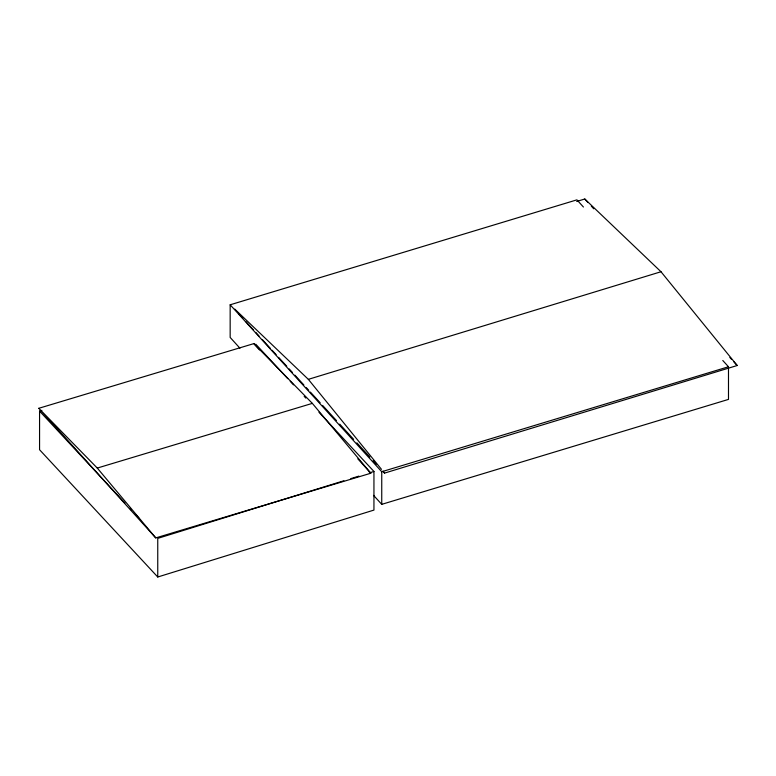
<?xml version="1.0" encoding="UTF-8"?>
<svg xmlns="http://www.w3.org/2000/svg" width="776" height="776" viewBox="0 0 776 776"><rect width="100%" height="100%" fill="white"/><g stroke="black" fill="none" stroke-linecap="round" stroke-linejoin="round"><path stroke-width="1.16" d="M318.955 412.24L373.945 471.459L373.945 510.084L157.751 577.005L39.566 449.74L39.566 411.115L41.875 410.397M343.884 480.761L157.751 538.379L157.751 577.005M350.82 478.617L358.919 476.105M369.318 472.885L373.945 471.459M576.694 201.469L584.784 198.995L660.997 271.745L737.2 365.506L384.556 473.098L382.927 471.323M234.769 309.1L308.344 379.348L660.997 271.745M239.939 348.201L230.162 337.434L230.162 304.803L576.917 199.849L583.436 207.027M230.162 304.803L381.743 471.73L728.489 366.767L728.489 399.397L381.743 504.352L373.586 495.379M38.8 408.302L253.849 343.613L312.33 403.375L370.812 473.234L155.763 537.913L38.8 408.302L97.281 468.064L155.763 537.913M97.281 468.064L312.33 403.375M255.75 344.185L287.76 378.659M290.224 381.307L293.512 384.847M304.182 396.332L305.822 398.098M39.566 411.115L124.926 503.023M129.844 508.328L131.493 510.094M135.596 514.517L138.875 518.048M584.784 198.995L588.043 202.555M591.302 206.115L593.747 208.792M729.867 357.484L731.496 359.269M733.941 361.936L737.2 365.506M238.659 313.717L242.733 318.17M245.992 321.73L253.325 329.742M255.779 332.419L259.038 335.979M262.298 339.539L270.446 348.443M272.075 350.219L276.149 354.671M278.594 357.348L286.751 366.253M289.196 368.92L292.455 372.48M294.899 375.157L303.862 384.945M306.307 387.622L308.751 390.289M310.381 392.074L320.168 402.754M322.612 405.431L336.464 420.563M339.723 424.123L353.584 439.264M356.844 442.824L369.88 457.074M373.14 460.634L376.399 464.193M722.786 360.491L728.489 366.767M253.849 343.613L259.533 349.918M357.814 458.829L370.812 473.234M308.344 379.348L381.501 469.354M383.034 471.226L384.556 473.098M381.743 471.73L381.743 504.352"/></g></svg>
